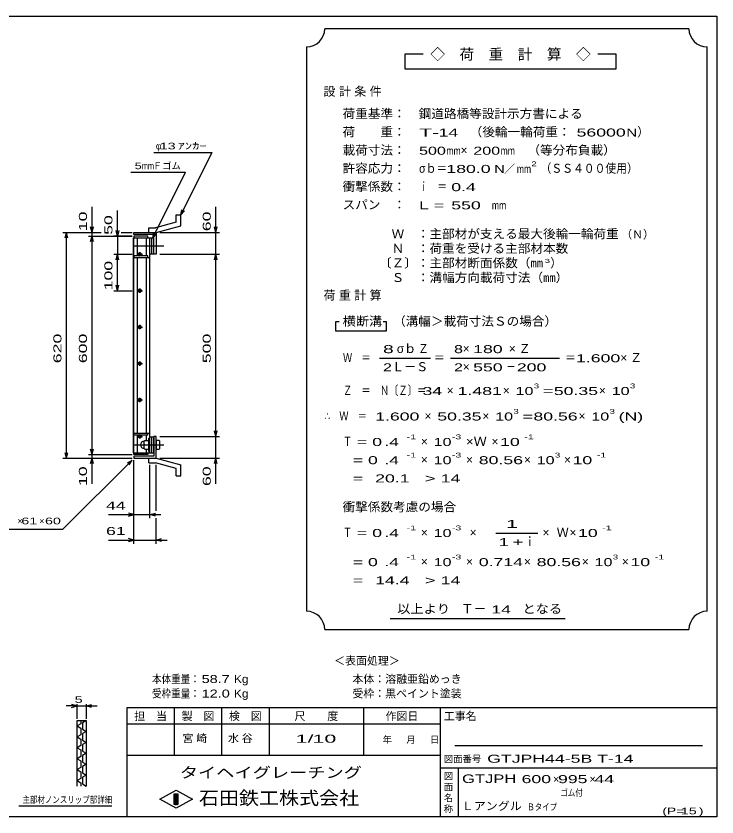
# Model space of a CAD drawing. Units: millimetres, scale not verified. Extents: x -1820 to 1731, y -1282 to 1054.
# Drawn here: x -194 to 1731, y -1146 to 1054 of the extents above; entities that cross this region are included whole.
import ezdxf
from ezdxf.enums import TextEntityAlignment as Align

# ---------------------------------------------------------------- set-up
doc = ezdxf.new("R2010")
doc.units = ezdxf.units.MM
doc.header["$LTSCALE"] = 10
doc.linetypes.add('CHAIN', pattern=[18.5, 12, -1.5, 3.5, -1.5])
for name, color, linetype, lineweight in [('0_2', 150, 'Continuous', 25), ('16', 3, 'Continuous', 25), ('19', 6, 'Continuous', 25), ('22', 4, 'Continuous', 25), ('24', 2, 'Continuous', 25), ('32', 4, 'Continuous', 25)]:
    doc.layers.add(name, color=color, linetype=linetype, lineweight=lineweight)
doc.styles.add('ベクトル', font='')
doc.styles.get('ベクトル').set_extended_font_data('ベクトル')

msp = doc.modelspace()

# ---------------------------------------------------------------- linework, layer by layer
at = {"layer": '0_2'}
for p, q in [((-1729, 1053.5), (1731, 1053.5)), ((1731, 1053.5), (1731, -1146.5)), ((1731, -846.5), (111, -846.5)), ((111, -846.5), (111, -1146.5)), ((241, -846.5), (241, -976.5)), ((371, -976.5), (371, -846.5)), ((501, -846.5), (501, -976.5)), ((761, -976.5), (761, -846.5)), ((971, -846.5), (971, -1146.5)), ((971, -891.5), (111, -891.5)), ((1691, -951.5), (1011, -951.5)), ((111, -976.5), (971, -976.5)), ((971, -1011.5), (1731, -1011.5)), ((1021, -1146.5), (1021, -1011.5)), ((201, -1097.5), (246, -1072.5)), ((246, -1072.5), (291, -1097.5)), ((246, -1122.5), (201, -1097.5)), ((241, -1082.5), (251, -1082.5)), ((241, -1112.5), (241, -1082.5)), ((241, -1082.5), (243, -1082.5)), ((243, -1082.5), (243, -1112.5)), ((245, -1112.5), (245, -1082.5)), ((245, -1082.5), (247, -1082.5)), ((291, -1097.5), (246, -1122.5)), ((247, -1082.5), (247, -1112.5)), ((249, -1112.5), (249, -1082.5)), ((249, -1082.5), (251, -1082.5)), ((251, -1082.5), (251, -1112.5)), ((251, -1082.5), (251, -1112.5)), ((251, -1112.5), (241, -1112.5)), ((243, -1112.5), (245, -1112.5)), ((247, -1112.5), (249, -1112.5)), ((1731, -1146.5), (-1729, -1146.5))]:
    msp.add_line(p, q, dxfattribs=at)
at = {"layer": '16'}
for p, q in [((129.3, -146.5), (129.3, 444.5)), ((129.3, 444.5), (130, 444.5)), ((168, 449), (130, 449)), ((130, 449), (130, 444.5)), ((130, 444.5), (168, 444.5)), ((130, -146.5), (130, 444.5)), ((130, 444.5), (174, 444.5)), ((139.5, 394.5), (139.5, 444.5)), ((164.5, 394.5), (164.5, 444.5)), ((168, 444.5), (168, 449)), ((174, -146.5), (174, 444.5)), ((174, 444.5), (179, 444.5)), ((179, 400.5), (179, 444.5)), ((179, 444.5), (185, 444.5)), ((185, 400.5), (185, 444.5)), ((138, 399), (154, 399)), ((144, 402), (148, 402)), ((144, 396), (148, 396)), ((146, 394.5), (146, 405)), ((174, 400.5), (179, 400.5)), ((179, 400.5), (185, 400.5)), ((130, 394.5), (130, 390)), ((168, 394.5), (130, 394.5)), ((130, 390), (174, 390)), ((139.5, -92), (139.5, 390)), ((164.5, -92), (164.5, 390)), ((168, 390), (168, 394.5)), ((138, 299), (154, 299)), ((144, 302), (148, 302)), ((144, 296), (148, 296)), ((146, 293), (146, 305)), ((138, 199), (154, 199)), ((144, 202), (148, 202)), ((146, 193), (146, 205)), ((144, 196), (148, 196)), ((138, 99), (154, 99)), ((144, 102), (148, 102)), ((144, 96), (148, 96)), ((146, 93), (146, 105)), ((144, 2), (148, 2)), ((146, -7), (146, 5)), ((138, -1), (154, -1)), ((144, -4), (148, -4)), ((130, -96.5), (130, -92)), ((130, -92), (174, -92)), ((130, -96.5), (168, -96.5)), ((138, -101), (154, -101)), ((139.5, -146.5), (139.5, -96.5)), ((144, -98), (148, -98)), ((144, -104), (148, -104)), ((146, -107), (146, -96.5)), ((164.5, -111.5), (164.5, -96.5)), ((168, -96.5), (168, -92)), ((171, -143), (171, -106)), ((171, -106), (174, -106)), ((174, -102.5), (179, -102.5)), ((174, -143), (174, -106)), ((179, -146.5), (179, -102.5)), ((179, -102.5), (185, -102.5)), ((185, -146.5), (185, -102.5)), ((160, -112.5), (158, -114.5)), ((158, -134.5), (158, -114.5)), ((160, -124.5), (158, -122.5)), ((160, -124.5), (158, -126.5)), ((160, -112.5), (169, -112.5)), ((160, -124.5), (169, -124.5)), ((171, -114.5), (169, -112.5)), ((169, -124.5), (171, -122.5)), ((171, -126.5), (169, -124.5)), ((129.3, -146.5), (130, -146.5)), ((130, -146.5), (168, -146.5)), ((130, -151), (130, -146.5)), ((130, -146.5), (174, -146.5)), ((168, -151), (130, -151)), ((158, -134.5), (160, -136.5)), ((160, -136.5), (169, -136.5)), ((164.5, -146.5), (164.5, -137.5)), ((168, -146.5), (168, -151)), ((169, -136.5), (171, -134.5)), ((171, -143), (174, -143)), ((174, -146.5), (179, -146.5)), ((179, -146.5), (185, -146.5))]:
    msp.add_line(p, q, dxfattribs=at)
at = {"layer": '16', "linetype": 'CHAIN'}
for p, q in [((131, 422.5), (212, 422.5)), ((131, -124.5), (212, -124.5))]:
    msp.add_line(p, q, dxfattribs=at)
at = {"layer": '16'}
for centre, radius, start, end in [((144, 399), 3, 90, 270), ((146, 399), 4, 46.6, 133.4), ((146, 399), 4, 226.6, 313.4), ((148, 399), 3, 270, 90), ((144, 299), 3, 90, 270), ((146, 299), 4, 46.6, 133.4), ((146, 299), 4, 226.6, 313.4), ((148, 299), 3, 270, 90), ((144, 199), 3, 90, 270), ((146, 199), 4, 46.6, 133.4), ((148, 199), 3, 270, 90), ((146, 199), 4, 226.6, 313.4), ((144, 99), 3, 90, 270), ((146, 99), 4, 46.6, 133.4), ((146, 99), 4, 226.6, 313.4), ((148, 99), 3, 270, 90), ((144, -1), 3, 90, 270), ((146, -1), 4, 46.6, 133.4), ((148, -1), 3, 270, 90), ((146, -1), 4, 226.6, 313.4), ((144, -101), 3, 90, 270), ((146, -101), 4, 46.6, 133.4), ((146, -101), 4, 226.6, 313.4), ((148, -101), 3, 270, 90), ((158, -124.5), 10, 90, 270)]:
    msp.add_arc(centre, radius, start, end, dxfattribs=at)
at = {"layer": '19'}
for p, q in [((245.6, 507.1), (258.6, 507.1)), ((245.6, 487.1), (245.6, 507.1)), ((258.6, 477.1), (258.6, 507.1)), ((245.6, 487.1), (189.3, 472)), ((171, 472), (189.3, 472)), ((171, 459), (171, 472)), ((191, 459), (258.6, 477.1)), ((130, 453), (130, 459)), ((130, 459), (191, 459)), ((185, 453), (130, 453)), ((171, 459), (191, 459)), ((185, 399), (185, 453)), ((191, 459), (191, 399)), ((191, 399), (185, 399)), ((191, -101), (185, -101)), ((185, -101), (185, -155)), ((191, -161), (191, -101)), ((199, -112.5), (191, -112.5)), ((191, -112.5), (191, -136.5)), ((191, -124.5), (199, -124.5)), ((201, -114.5), (199, -112.5)), ((201, -122.5), (199, -124.5)), ((199, -124.5), (201, -126.5)), ((201, -134.5), (201, -114.5)), ((191, -136.5), (199, -136.5)), ((199, -136.5), (201, -134.5)), ((130, -155), (130, -161)), ((185, -155), (130, -155)), ((130, -161), (191, -161)), ((171, -161), (191, -161)), ((171, -174), (171, -161)), ((171, -174), (189.3, -174)), ((245.6, -189.1), (189.3, -174)), ((191, -161), (258.6, -179.1)), ((245.6, -209.1), (245.6, -189.1)), ((258.6, -209.1), (258.6, -179.1)), ((245.6, -209.1), (258.6, -209.1))]:
    msp.add_line(p, q, dxfattribs=at)
at = {"layer": '22'}
for p, q in [((185, 679), (345, 679)), ((259, 507), (345, 679)), ((122, 624.5), (272, 624.5)), ((182, 444.5), (272, 624.5)), ((15, 459), (15, 529)), ((355, 459), (355, 529)), ((85, 449), (85, 519)), ((259, 507), (262, 521.6)), ((259, 507), (269, 518)), ((15, 459), (11, 474)), ((15, 459), (19, 474)), ((85, 449), (81, 464)), ((89, 464), (85, 449)), ((355, 459), (351, 474)), ((355, 459), (359, 474)), ((-65, 459), (40, 459)), ((-59, 444), (-55, 459)), ((-51, 444), (-55, 459)), ((-55, -161), (-55, 459)), ((5, 459), (40, 459)), ((5, 449), (125, 449)), ((11, 434), (15, 449)), ((15, 449), (15, 459)), ((19, 434), (15, 449)), ((15, -151), (15, 449)), ((125, 449), (75, 449)), ((85, 449), (85, 399)), ((95, 459), (125, 459)), ((95, 459), (125, 459)), ((182, 444.5), (185, 459.1)), ((182, 444.5), (192, 455.5)), ((201, 459), (365, 459)), ((355, 399), (355, 459)), ((75, 399), (125, 399)), ((81, 384), (85, 399)), ((89, 384), (85, 399)), ((85, 299), (85, 399)), ((201, 399), (365, 399)), ((351, 384), (355, 399)), ((359, 384), (355, 399)), ((355, -101), (355, 399)), ((85, 299), (81, 314)), ((85, 299), (89, 314)), ((75, 299), (125, 299)), ((355, -101), (351, -86)), ((355, -101), (359, -86)), ((201, -101), (365, -101)), ((355, -161), (355, -101)), ((-55, -161), (-59, -146)), ((-55, -161), (-51, -146)), ((5, -151), (125, -151)), ((15, -151), (11, -136)), ((15, -151), (19, -136)), ((15, -161), (15, -151)), ((-65, -161), (125, -161)), ((-65, -356), (125, -166)), ((5, -161), (125, -161)), ((11, -176), (15, -161)), ((19, -176), (15, -161)), ((15, -231), (15, -161)), ((112, -174), (125, -166)), ((117, -179), (125, -166)), ((130, -326), (130, -166)), ((130, -396), (130, -166)), ((201, -161), (365, -161)), ((351, -176), (355, -161)), ((359, -176), (355, -161)), ((355, -231), (355, -161)), ((174, -326), (174, -179)), ((191, -306), (191, -179)), ((60, -316), (130, -316)), ((130, -316), (115, -312)), ((115, -320), (130, -316)), ((130, -316), (174, -316)), ((174, -316), (189, -312)), ((189, -320), (174, -316)), ((174, -316), (204, -316)), ((191, -396), (191, -326)), ((-265, -356), (-65, -356)), ((60, -386), (130, -386)), ((130, -386), (115, -382)), ((115, -390), (130, -386)), ((130, -386), (191, -386)), ((191, -386), (206, -382)), ((206, -390), (191, -386)), ((191, -386), (221, -386))]:
    msp.add_line(p, q, dxfattribs=at)
at = {"layer": '24', "color": 4}
for p, q in [((1654, 1018.5), (654, 1018.5)), ((604, 968.5), (604, -581.5)), ((1704, -581.5), (1704, 968.5)), ((924, 948.5), (874, 948.5)), ((874, 948.5), (874, 908.5)), ((1454, 948.5), (1404, 948.5)), ((1454, 908.5), (1454, 948.5)), ((874, 908.5), (1454, 908.5)), ((694, 213.5), (684, 213.5)), ((684, 213.5), (684, 188.5)), ((824, 213.5), (814, 213.5)), ((824, 188.5), (824, 213.5)), ((684, 188.5), (824, 188.5)), ((804, 113.5), (944, 113.5)), ((999, 113.5), (1299, 113.5)), ((1124, -366.5), (1239, -366.5)), ((834, -601.5), (1314, -601.5)), ((654, -631.5), (1654, -631.5))]:
    msp.add_line(p, q, dxfattribs=at)
for centre, start, end in [((604, 1018.5), 270, 0), ((1704, 1018.5), 180, 270), ((604, -631.5), 0, 90), ((1704, -631.5), 90, 180)]:
    msp.add_arc(centre, 50, start, end, dxfattribs=at)
at = {"layer": '32'}
for p, q in [((-26, -841.5), (-56, -841.5)), ((-26, -841.5), (-41, -837.5)), ((-41, -845.5), (-26, -841.5)), ((-26, -876.5), (-26, -836.5)), ((-26, -841.5), (-1, -841.5)), ((-1, -836.5), (-1, -876.5)), ((-1, -841.5), (14, -837.5)), ((14, -845.5), (-1, -841.5)), ((-1, -841.5), (29, -841.5)), ((-26, -881.5), (-1, -881.5)), ((-26, -1061.5), (-26, -881.5)), ((-16, -890.5), (-26, -896.5)), ((-26, -896.5), (-16, -902.5)), ((-16, -881.5), (-16, -890.5)), ((-1, -881.5), (-11, -887.5)), ((-11, -887.5), (-11, -905.5)), ((-1, -881.5), (-1, -1061.5)), ((-16, -920.5), (-26, -926.5)), ((-16, -902.5), (-16, -920.5)), ((-11, -905.5), (-1, -911.5)), ((-1, -911.5), (-11, -917.5)), ((-11, -917.5), (-11, -935.5)), ((-26, -926.5), (-16, -932.5)), ((-16, -932.5), (-16, -950.5)), ((-11, -935.5), (-1, -941.5)), ((-1, -941.5), (-11, -947.5)), ((-16, -950.5), (-26, -956.5)), ((-26, -956.5), (-16, -962.5)), ((-16, -962.5), (-16, -980.5)), ((-11, -947.5), (-11, -965.5)), ((-11, -965.5), (-1, -971.5)), ((-16, -980.5), (-26, -986.5)), ((-26, -986.5), (-16, -992.5)), ((-1, -971.5), (-11, -977.5)), ((-11, -977.5), (-11, -995.5)), ((-16, -1010.5), (-26, -1016.5)), ((-16, -992.5), (-16, -1010.5)), ((-11, -995.5), (-1, -1001.5)), ((-1, -1001.5), (-11, -1007.5)), ((-11, -1007.5), (-11, -1025.5)), ((-26, -1016.5), (-16, -1022.5)), ((-16, -1022.5), (-16, -1040.5)), ((-11, -1025.5), (-1, -1031.5)), ((-1, -1031.5), (-11, -1037.5)), ((-16, -1040.5), (-26, -1046.5)), ((-26, -1046.5), (-16, -1052.5)), ((-16, -1052.5), (-16, -1061.5)), ((-11, -1037.5), (-11, -1055.5)), ((-11, -1055.5), (-1, -1061.5)), ((69, -1116.5), (-186, -1116.5))]:
    msp.add_line(p, q, dxfattribs=at)

# ---------------------------------------------------------------- texts
at = {"layer": '0_2', "style": 'ベクトル'}
for s, height, p in [('担\u3000当', 21.99, (131, -869.5)), ('製\u3000図', 21.99, (261, -869.5)), ('検\u3000図', 21.99, (391, -869.5)), ('尺\u3000\u3000度', 21.99, (571, -869.5)), ('作図日', 21.99, (821, -869.5)), ('工事名', 21.99, (981, -869.5)), ('年', 18.3, (813, -934)), ('月', 18.3, (878, -934)), ('日', 18.3, (943, -934)), ('図面番号', 18.33, (981, -987)), ('図', 18.3, (981, -1034)), ('面', 18.3, (981, -1064)), ('名', 18.3, (981, -1094)), ('称', 18.3, (981, -1124))]:
    msp.add_text(s, height=height, dxfattribs=at).set_placement(p, align=Align.MIDDLE_LEFT)
at = {"layer": '0_2', "color": 222, "style": 'ベクトル'}
for s, height, width, p in [('タイヘイグレーチング', 29.33, 1.25, (256, -1024.5)), ('石田鉄工株式会社', 36.66, 1.1, (308.5, -1094.5))]:
    msp.add_text(s, height=height, dxfattribs=dict(at, width=width)).set_placement(p, align=Align.MIDDLE_LEFT)
at = {"layer": '22', "color": 2, "style": 'ベクトル'}
for s, height, width, p in [(' 13 ', 18.33, 1.6, (190, 696.5)), ('ｱﾝｶｰ', 18.33, 1.6, (250, 696.5)), ('5', 18.3, 1.45, (132, 642)), ('mm', 18.33, 0.75, (152, 642)), (' 44 ', 21.99, 1.65, (40, -291)), (' 61 ', 18.33, 1.6, (-190, -333.5)), (' 60 ', 18.33, 1.6, (-125, -333.5)), (' 61 ', 21.99, 1.65, (40, -361)), ('本体重量：', 21.99, 0.85, (180, -767.5)), (' 58.7', 21.99, 1.35, (305, -767.5)), ('Kg', 21.99, 1.1, (405, -767.5)), ('受枠重量：', 21.99, 0.85, (180, -807.5)), (' 12.0', 21.99, 1.35, (305, -807.5)), ('Kg', 21.99, 1.1, (405, -807.5)), ('1/', 21.99, 2, (574, -931.5)), (' 10 ', 21.99, 2, (604, -931.5)), ('GTJPH44-5B T-14                ', 21.99, 1.65, (1100, -986.5)), ('GTJPH', 23.46, 1.45, (1031, -1041.5)), (' 600 ', 21.99, 1.65, (1181, -1042.5)), (' 995 ', 21.99, 1.65, (1281, -1042.5)), (' 44 ', 21.99, 1.65, (1381, -1042.5)), ('ゴム付', 18.33, 0.8, (1301, -1080)), ('Ｌアングル', 21.99, 1.1, (1030, -1116.5)), ('Ｂタイプ', 18.33, 0.8, (1210, -1119)), ('(P=', 18.33, 1.55, (1581, -1130)), (' 15 ', 18.33, 1.6, (1621, -1130)), (')', 18.3, 1.6, (1681, -1130))]:
    msp.add_text(s, height=height, dxfattribs=dict(at, width=width)).set_placement(p, align=Align.MIDDLE_LEFT)
for s, height, p in [('φ', 18.3, (190, 696.5)), ('Ｆゴム', 18.33, (182, 642)), ('×', 18.3, (-190, -333.5)), ('×', 18.3, (-130, -333.5)), ('＜表面処理＞', 21.99, (680, -717.5)), ('本体：', 21.99, (730, -767.5)), ('溶融亜鉛めっき', 21.99, (820, -767.5)), ('受枠：', 21.99, (730, -807.5)), ('黒ペイント塗装', 21.99, (820, -807.5)), ('×', 22, (1281, -1042.5)), ('×', 22, (1381, -1042.5))]:
    msp.add_text(s, height=height, dxfattribs=at).set_placement(p, align=Align.MIDDLE_LEFT)
at = {"layer": '22', "color": 2, "style": 'ベクトル', "width": 1.65}
for s, p in [(' 10 ', (-10, 449)), (' 60 ', (330, 449)), (' 50 ', (60, 439)), (' 100 ', (60, 286.5)), (' 620 ', (-80, 86.5)), (' 600 ', (-10, 86.5)), (' 500 ', (330, 86.5)), (' 10 ', (-10, -251)), (' 60 ', (330, -251))]:
    msp.add_text(s, height=21.99, rotation=90, dxfattribs=at).set_placement(p, align=Align.MIDDLE_LEFT)
at = {"layer": '22', "color": 2, "char_height": 21.99, "attachment_point": 4, "style": 'ベクトル'}
for s, insert in [('\\T1.25;宮崎\u3000', (263.5, -931.5)), ('\\T1.25;水谷\u3000', (388.5, -931.5))]:
    msp.add_mtext(s, dxfattribs=dict(at, insert=insert))
at = {"layer": '24', "style": 'ベクトル'}
for s, height, p in [('◇\u3000荷\u3000重\u3000計\u3000算\u3000◇', 29.33, (944, 948.5)), ('）', 24.2, (1512, 735)), ('×', 24.2, (1027, 685)), ('／', 22, (1146.5, 633.5)), ('（Ｎ）', 21.99, (1468, 453.5)), ('）', 24.2, (1273, 375)), ('σｂ', 24.19, (852, 140)), ('×', 24.2, (1033, 140)), ('Ｌ－Ｓ', 24.19, (839, 90)), ('×', 24.2, (1033, 90)), ('×', 24.2, (989, 25)), ('×', 24.2, (1143, 25)), ('×', 24.2, (1407, 25)), ('×', 24.2, (928, -45)), ('×', 24.2, (1087, -45)), ('×', 24.2, (1351, -45)), ('×', 24.2, (918, -115)), ('×', 24.2, (1112, -115)), ('×', 24.2, (918, -165)), ('×', 24.2, (1042, -165)), ('×', 24.2, (1201, -165)), ('×', 24.2, (1311, -165)), ('×', 24.2, (918, -365)), ('×', 24.2, (1052, -365)), ('×', 24.2, (1252, -365)), ('Ｗ', 24.2, (1291, -365)), ('×', 24.2, (1326, -365)), ('ｉ', 24.2, (1200.5, -390)), ('×', 24.2, (918, -445)), ('×', 24.2, (1042, -445)), ('×', 24.2, (1201, -445)), ('×', 24.2, (1360, -445)), ('×', 24.2, (1470, -445)), ('Ｔ－', 25.66, (1028, -574))]:
    msp.add_text(s, height=height, dxfattribs=at).set_placement(p, align=Align.MIDDLE_LEFT)
for s, height, width, p in [('荷重基準：\u3000', 24.19, 1.05, (703, 785)), ('鋼道路橋等設計示方書による', 24.19, 1.05, (912, 785)), ('荷\u3000\u3000重：\u3000', 24.19, 1.05, (703, 735)), ('（後輪一輪荷重：', 24.19, 1.05, (1052, 735)), ('T-', 21.99, 2, (913, 733.5)), (' 14 ', 21.99, 1.65, (953, 733.5)), (' 56000', 21.99, 1.65, (1332, 733.5)), ('N', 22, 1.4, (1482, 733.5)), ('載荷寸法：\u3000', 24.19, 1.05, (703, 685)), ('500', 21.99, 1.5, (913, 683.5)), ('mm', 21.99, 0.8, (988, 683.5)), ('200', 21.99, 1.5, (1062, 683.5)), ('mm', 21.99, 0.8, (1137, 683.5)), ('\u3000（等分布負載）', 24.19, 1.05, (1176, 685)), ('許容応力：\u3000', 24.19, 1.05, (703, 635)), ('σｂ＝', 24.19, 0.9, (913, 635)), ('180.0', 21.99, 1.65, (988, 633.5)), ('N', 22, 1.4, (1119, 633.5)), ('mm', 21.99, 0.8, (1181.5, 633.5)), ('2', 13.2, 1.5, (1221.5, 647.5)), ('（ＳＳ４００使用）', 24.19, 0.9, (1246.5, 635)), ('衝撃係数：\u3000', 24.19, 1.05, (703, 585)), ('ｉ\u3000＝', 24.19, 0.75, (913, 585)), (' 0.4', 21.99, 1.65, (988, 583.5)), ('スパン\u3000：\u3000', 24.19, 1.05, (703, 535)), ('L =', 21.99, 1.65, (913, 533.5)), (' 550 ', 21.99, 1.65, (988, 533.5)), ('mm', 21.99, 0.8, (1113, 533.5)), ('\u3000Ｗ\u3000：主部材が支える最大後輪一輪荷重', 24.19, 1.05, (803, 455)), ('\u3000Ｎ\u3000：荷重を受ける主部材本数', 24.19, 1.05, (803, 415)), ('〔Ｚ〕：主部材断面係数（㎜', 24.19, 1.05, (803, 375)), ('3', 11, 1.8, (1258, 381)), ('\u3000Ｓ\u3000：溝幅方向載荷寸法（㎜）', 24.19, 1.05, (803, 335)), ('横断溝', 24.19, 1.1, (703, 215)), ('\u3000（溝幅＞載荷寸法Ｓの場合）', 24.19, 1.05, (807, 215)), ('8', 22, 1.8, (814, 138.5)), ('Ｚ', 24.2, 0.9, (910, 140)), ('8', 22, 1.5, (1009, 138.5)), (' 180 ', 21.99, 1.65, (1048, 138.5)), ('Ｗ\u3000＝', 24.19, 0.75, (704, 115)), ('＝', 24.2, 0.9, (954, 115)), ('＝', 24.2, 0.9, (1314, 115)), ('1.600', 21.99, 1.65, (1344, 113.5)), ('2', 22, 1.5, (814, 88.5)), ('2', 22, 1.5, (1009, 88.5)), (' 550 ', 21.99, 1.65, (1048, 88.5)), ('－', 24.2, 0.75, (1153, 90)), (' 200 ', 21.99, 1.65, (1168, 88.5)), ('3', 13.2, 1.5, (1228, 37.5)), ('3', 13.2, 1.5, (1492, 37.5)), ('Ｚ\u3000＝\u3000Ｎ〔Ｚ〕＝', 24.19, 0.75, (704, 25)), (' 34 ', 21.99, 1.65, (909, 23.5)), ('1.481', 21.99, 1.65, (1019, 23.5)), ('10', 21.99, 1.5, (1178, 23.5)), ('=', 22, 1.7, (1253, 23.5)), ('50.35', 21.99, 1.65, (1283, 23.5)), ('10', 21.99, 1.5, (1442, 23.5)), ('∴\u3000Ｗ\u3000＝', 24.19, 0.75, (654, -45)), (' 1.600', 21.99, 1.65, (779, -46.5)), ('50.35', 21.99, 1.65, (963, -46.5)), ('10', 21.99, 1.5, (1122, -46.5)), ('3', 13.2, 1.5, (1172, -32.5)), ('=', 22, 1.7, (1197, -46.5)), ('80.56', 21.99, 1.65, (1227, -46.5)), ('10', 21.99, 1.5, (1386, -46.5)), ('3', 13.2, 1.5, (1436, -32.5)), ('(N)', 21.99, 1.65, (1461, -46.5)), ('Ｔ', 24.2, 0.75, (704, -115)), (' = 0', 21.99, 1.65, (729, -116.5)), (' .4 ', 21.99, 1.65, (804, -116.5)), ('-1', 13.2, 1.65, (879, -102.5)), ('10', 21.99, 1.5, (953, -116.5)), ('-3', 13.2, 1.65, (1003, -102.5)), ('×Ｗ', 24.19, 1.1, (1042, -115)), (' 10 ', 21.99, 1.65, (1122, -116.5)), ('-1', 13.2, 1.65, (1202, -102.5)), ('-1', 13.2, 1.65, (879, -152.5)), ('-3', 13.2, 1.65, (1003, -152.5)), ('3', 13.2, 1.5, (1286, -152.5)), ('-1', 13.2, 1.65, (1401, -152.5)), ('  = 0', 21.99, 1.65, (704, -166.5)), (' .4 ', 21.99, 1.65, (804, -166.5)), ('10', 21.99, 1.5, (953, -166.5)), ('80.56', 21.99, 1.65, (1077, -166.5)), ('10', 21.99, 1.5, (1236, -166.5)), (' 10 ', 21.99, 1.65, (1321, -166.5)), ('  =', 21.99, 1.65, (704, -216.5)), (' 20.1', 21.99, 1.65, (779, -216.5)), ('>', 22, 1.7, (929, -216.5)), (' 14 ', 21.99, 1.65, (959, -216.5)), ('衝撃係数考慮の場合', 24.19, 1.05, (703, -295)), ('-1', 13.2, 1.65, (879, -352.5)), ('-3', 13.2, 1.65, (1003, -352.5)), ('-1', 13.2, 1.65, (1416, -352.5)), ('Ｔ', 24.2, 0.75, (704, -365)), (' = 0', 21.99, 1.65, (729, -366.5)), (' .4 ', 21.99, 1.65, (804, -366.5)), ('10', 21.99, 1.5, (953, -366.5)), (' 10 ', 21.99, 1.65, (1336, -366.5)), ('  = 0', 21.99, 1.65, (704, -446.5)), (' .4 ', 21.99, 1.65, (804, -446.5)), ('-1', 13.2, 1.65, (879, -432.5)), ('10', 21.99, 1.5, (953, -446.5)), ('-3', 13.2, 1.65, (1003, -432.5)), ('0.714', 21.99, 1.65, (1077, -446.5)), ('80.56', 21.99, 1.65, (1236, -446.5)), ('10', 21.99, 1.5, (1395, -446.5)), ('3', 13.2, 1.5, (1445, -432.5)), (' 10 ', 21.99, 1.65, (1480, -446.5)), ('-1', 13.2, 1.65, (1560, -432.5)), ('  =', 21.99, 1.65, (704, -496.5)), (' 14.4', 21.99, 1.65, (779, -496.5)), ('>', 22, 1.7, (929, -496.5)), (' 14 ', 21.99, 1.65, (959, -496.5)), ('以上より\u3000', 24.19, 1.1, (853, -575)), (' 14 ', 21.99, 1.65, (1098, -576.5)), ('となる', 24.19, 1.1, (1197, -575))]:
    msp.add_text(s, height=height, dxfattribs=dict(at, width=width)).set_placement(p, align=Align.MIDDLE_LEFT)
at = {"layer": '24', "attachment_point": 4, "style": 'ベクトル'}
for s, insert, char_height in [('\\T1.28;設計条件', (650.5, 845), 24.19), ('\\T1.28;荷重計算', (650.5, 285), 24.19), ('\\T1.42;×Ｚ', (1159.5, 140), 24.19), ('\\T1.42;×Ｚ', (1465.5, 115), 24.19), ('\\T1.25;\\W2;\\~1\\~', (1131.5, -341.5), 21.99), ('\\T1.33;\\W1.75;1+', (1131.5, -391.5), 21.99)]:
    msp.add_mtext(s, dxfattribs=dict(at, insert=insert, char_height=char_height))
at = {"layer": '32', "color": 2, "style": 'ベクトル'}
for s, width, p in [(' 5 ', 1.6, (-43.5, -824)), ('主部材ノンスリップ部詳細', 0.8, (-176, -1099))]:
    msp.add_text(s, height=18.33, dxfattribs=dict(at, width=width)).set_placement(p, align=Align.MIDDLE_LEFT)

doc.saveas('drawing.dxf')
